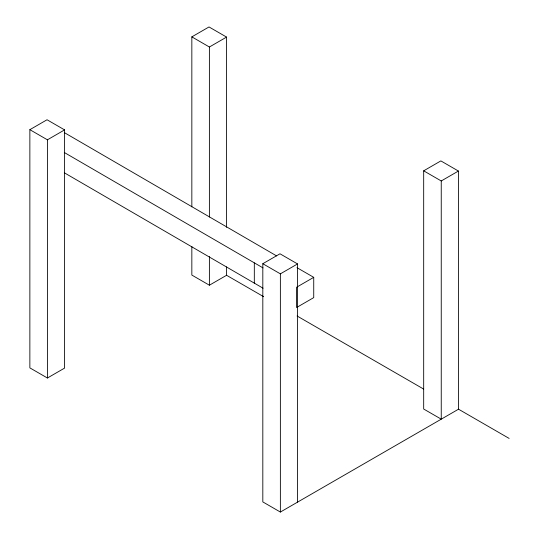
<?xml version="1.0" encoding="UTF-8"?>
<svg xmlns="http://www.w3.org/2000/svg" width="539" height="539" viewBox="0 0 539 539"><rect width="100%" height="100%" fill="white"/><g stroke="black" fill="none" stroke-linecap="round" stroke-linejoin="round"><path stroke-width="0.81" d="M29.861 129.677L47.041 119.759L64.599 129.892L64.599 368.09L47.419 378.007L29.861 367.874L29.861 129.677L47.419 139.81L64.599 129.892M191.837 206.888L191.837 36.868L209.017 26.95L226.575 37.09L226.575 227.31M191.837 36.868L209.395 47.008L226.575 37.09M191.837 246.451L191.837 275.065L209.395 285.205L226.575 275.288L263.652 296.693M509.139 438.423L458.521 409.195L280.374 512.05L262.816 501.91L262.816 263.712L279.997 253.795L297.555 263.935L297.555 502.132M423.681 170.823L441.246 180.963L441.246 419.16L423.681 409.02L423.681 170.823L440.862 160.905L458.419 171.045L458.419 409.242M262.816 263.712L280.374 273.852L297.555 263.935M441.246 180.963L458.419 171.045M313.732 277.342L296.551 287.26L296.551 307.54L313.732 297.616L313.732 277.342L296.982 267.674M276.595 255.904L64.768 132.863M64.33 152.51L263.059 267.923M64.33 172.783L263.059 288.203M297.09 315.995L423.573 389.023M280.374 273.852L280.374 512.05M254.32 262.877L254.32 283.157M226.575 266.866L226.575 275.288M209.395 47.008L209.395 217.028M209.395 256.584L209.395 285.205M47.419 139.81L47.419 378.007"/></g></svg>
